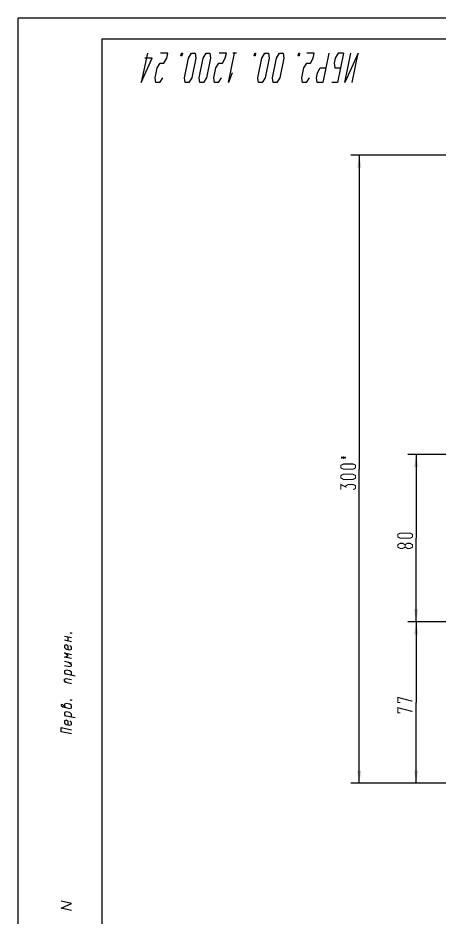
# Model space of a CAD drawing. Header units: millimetres. Extents: x 0 to 297, y 0 to 420.
# Drawn here: x 0 to 100.8, y 205 to 420 of the extents above; entities that cross this region are included whole.
import ezdxf

# ---------------------------------------------------------------- set-up
doc = ezdxf.new("R2010")
doc.units = ezdxf.units.MM
doc.header["$LTSCALE"] = 27.377778
doc.layers.get('0').update_dxf_attribs({"linetype": 'CONTINUOUS'})
doc.layers.add('ALL_DIMENSIONS', color=7, linetype='CONTINUOUS')
doc.styles.get("Standard").update_dxf_attribs({"font": 'txt', "width": 0.7})
doc.dimstyles.new('DIMSTYLE_3', dxfattribs={"dimtxt": 3.5, "dimasz": 3, "dimexe": 0.18, "dimexo": 0.0625, "dimgap": 0.09, "dimtad": 1, "dimlfac": 2, "dimdsep": 46, "dimtxsty": 'STANDARD', "dimblk": '_FILLED', "dimblk1": '_FILLED', "dimblk2": '_FILLED', "dimcen": 0.09, "dimadec": 0, "dimazin": 0, "dimtp": 0.5, "dimtm": 0.5, "dimtfac": 1, "dimtofl": 0, "dimtmove": 0, "dimatfit": 3, "dimldrblk": '_FILLED', "dimfxl": 1, "dimtolj": 1, "dimarcsym": 0})
doc.dimstyles.new('DIMSTYLE_5', dxfattribs={"dimtxt": 3.5, "dimasz": 3, "dimexe": 0.18, "dimexo": 0.0625, "dimgap": 0.09, "dimtad": 1, "dimdec": 5, "dimlfac": 2, "dimdsep": 46, "dimtxsty": 'STANDARD', "dimblk": '_FILLED', "dimblk1": '_FILLED', "dimblk2": '_FILLED', "dimcen": 0.09, "dimadec": 0, "dimazin": 0, "dimtp": 0.3, "dimtm": 0.3, "dimtfac": 1, "dimtdec": 5, "dimtofl": 0, "dimtmove": 0, "dimatfit": 3, "dimldrblk": '_FILLED', "dimfxl": 1, "dimtolj": 1, "dimarcsym": 0})

# ---------------------------------------------------------------- blocks, each defined once
blk = doc.blocks.new('_FILLED')
at = {"color": 0, "linetype": 'BYBLOCK'}
blk.add_solid([(0, 0), (-1, 0.167), (-1, -0.167)], dxfattribs=at)
blk = doc.blocks.new('*D2')
at = {"layer": 'ALL_DIMENSIONS', "color": 2, "linetype": 'CONTINUOUS'}
for p, q in [((103.14, 387.25), (79.49, 387.25)), ((81.49, 387.25), (81.49, 312.25)), ((81.49, 237.25), (81.49, 312.25)), ((102.76, 237.25), (79.49, 237.25))]:
    blk.add_line(p, q, dxfattribs=at)
at = {"layer": 'ALL_DIMENSIONS', "color": 2, "linetype": 'CONTINUOUS', "xscale": 3, "yscale": 3, "zscale": 3}
for p, rotation in [((81.49, 387.25), 90), ((81.49, 237.25), 270)]:
    blk.add_blockref('_FILLED', p, dxfattribs=dict(at, rotation=rotation))
blk = doc.blocks.new('*D7')
at = {"layer": 'ALL_DIMENSIONS', "color": 2, "linetype": 'CONTINUOUS'}
for p, q in [((147.7, 275.75), (93.07, 275.75)), ((95.07, 275.75), (95.07, 256.5)), ((95.07, 237.25), (95.07, 256.5)), ((102.76, 237.25), (93.07, 237.25))]:
    blk.add_line(p, q, dxfattribs=at)
at = {"layer": 'ALL_DIMENSIONS', "color": 2, "linetype": 'CONTINUOUS', "xscale": 3, "yscale": 3, "zscale": 3}
for p, rotation in [((95.07, 275.75), 90), ((95.07, 237.25), 270)]:
    blk.add_blockref('_FILLED', p, dxfattribs=dict(at, rotation=rotation))
blk = doc.blocks.new('*D8')
at = {"layer": 'ALL_DIMENSIONS', "color": 2, "linetype": 'CONTINUOUS'}
for p, q in [((147.46, 315.75), (93.07, 315.75)), ((95.07, 315.75), (95.07, 295.75)), ((95.07, 275.75), (95.07, 295.75)), ((148.18, 275.75), (93.07, 275.75))]:
    blk.add_line(p, q, dxfattribs=at)
at = {"layer": 'ALL_DIMENSIONS', "color": 2, "linetype": 'CONTINUOUS', "xscale": 3, "yscale": 3, "zscale": 3}
for p, rotation in [((95.07, 315.75), 90), ((95.07, 275.75), 270)]:
    blk.add_blockref('_FILLED', p, dxfattribs=dict(at, rotation=rotation))

msp = doc.modelspace()

# ---------------------------------------------------------------- linework, layer by layer
at = {"color": 7, "linetype": 'CONTINUOUS'}
for p, q in [((0, 0), (0, 420)), ((0, 420), (297, 420)), ((20, 415), (20, 5)), ((20, 415), (292, 415))]:
    msp.add_line(p, q, dxfattribs=at)
at = {"color": 2, "linetype": 'CONTINUOUS'}
for p, q in [((52.1562565, 411.5781858), (51.2812565, 411.5781858)), ((11.1112598, 272.3542622), (12.7779221, 272.0000087)), ((12.7779221, 270.999987), (11.1112598, 271.3542708)), ((11.9445909, 271.1771441), (11.9445909, 272.1771354)), ((11.1112598, 266.3542535), (12.7779221, 266)), ((13.6112609, 262.8228689), (11.1112598, 263.3542491)), ((12.7779221, 261.000013), (11.1112598, 261.3542665)), ((13.6112609, 252.8228646), (11.1112598, 253.35426))]:
    msp.add_line(p, q, dxfattribs=at)
for points in [[(30.9375065, 411.5781858), (29.4496115, 404.5781858), (32.0020139, 410.4115191), (30.2520139, 410.4115191)], [(34.510089, 405.7448524), (33.8246115, 404.5781858), (32.9496115, 404.5781858), (32.760089, 405.7448524), (33.256059, 408.0781858), (33.9415365, 409.2448524), (34.8165365, 409.2448524), (35.5020139, 410.4115191), (35.7500065, 411.5781858), (34.0000065, 411.5781858)], [(39.0312565, 411.5781858), (39.2500065, 411.5781858), (39.1260026, 410.9948524), (38.9072526, 410.9948524), (39.0312565, 411.5781858)], [(42.3125065, 411.5781858), (42.5020139, 410.4115191), (41.510089, 405.7448524), (40.8246115, 404.5781858), (39.9496115, 404.5781858), (39.760089, 405.7448524), (40.7520139, 410.4115191), (41.4375065, 411.5781858), (42.3125065, 411.5781858)], [(45.8125065, 411.5781858), (46.0020139, 410.4115191), (45.010089, 405.7448524), (44.3246115, 404.5781858), (43.4496115, 404.5781858), (43.260089, 405.7448524), (44.2520139, 410.4115191), (44.9375065, 411.5781858), (45.8125065, 411.5781858)], [(48.510089, 405.7448524), (47.8246115, 404.5781858), (46.9496115, 404.5781858), (46.760089, 405.7448524), (47.256059, 408.0781858), (47.9415365, 409.2448524), (48.8165365, 409.2448524), (49.5020139, 410.4115191), (49.7500065, 411.5781858), (48.0000065, 411.5781858)], [(51.1643164, 406.9115191), (50.2308615, 404.5781858), (51.7187565, 411.5781858)], [(56.5312565, 411.5781858), (56.7500065, 411.5781858), (56.6260026, 410.9948524), (56.4072526, 410.9948524), (56.5312565, 411.5781858)], [(59.8125065, 411.5781858), (60.0020139, 410.4115191), (59.010089, 405.7448524), (58.3246115, 404.5781858), (57.4496115, 404.5781858), (57.260089, 405.7448524), (58.2520139, 410.4115191), (58.9375065, 411.5781858), (59.8125065, 411.5781858)], [(63.3125065, 411.5781858), (63.5020139, 410.4115191), (62.510089, 405.7448524), (61.8246115, 404.5781858), (60.9496115, 404.5781858), (60.760089, 405.7448524), (61.7520139, 410.4115191), (62.4375065, 411.5781858), (63.3125065, 411.5781858)], [(67.0312565, 411.5781858), (67.2500065, 411.5781858), (67.1260026, 410.9948524), (66.9072526, 410.9948524), (67.0312565, 411.5781858)], [(69.510089, 405.7448524), (68.8246115, 404.5781858), (67.9496115, 404.5781858), (67.760089, 405.7448524), (68.256059, 408.0781858), (68.9415365, 409.2448524), (69.8165365, 409.2448524), (70.5020139, 410.4115191), (70.7500065, 411.5781858), (69.0000065, 411.5781858)], [(74.2500065, 411.5781858), (72.7621115, 404.5781858), (71.4496115, 404.5781858), (71.260089, 405.7448524), (71.5080664, 406.9115191), (72.193559, 408.0781858), (73.506059, 408.0781858)], [(77.7500065, 411.5781858), (76.2621115, 404.5781858), (74.9496115, 404.5781858)], [(77.7500065, 411.5781858), (76.4375065, 411.5781858), (75.7520139, 410.4115191), (75.5040365, 409.2448524), (75.693559, 408.0781858), (77.006059, 408.0781858)], [(79.7621115, 404.5781858), (81.2500065, 411.5781858), (78.0121115, 404.5781858), (79.5000065, 411.5781858)], [(12.7779221, 273.1249913), (12.7779221, 273), (12.5695931, 273.0442969), (12.5695931, 273.1692882), (12.7779221, 273.1249913)], [(11.9445909, 269.1771311), (11.9445909, 269.9271398), (11.5279253, 270.2656858), (11.1112598, 270.1042665), (11.1112598, 269.6042708), (11.5279253, 269.2656944), (12.3612565, 269.0885677), (12.7779221, 269.249987), (12.7779221, 269.750013), (12.3612565, 270.088559)], [(12.7779221, 266.9999913), (11.1112598, 267.3542752), (11.9445909, 267.6771441), (11.1112598, 268.3542665), (12.7779221, 268.000013)], [(11.1112598, 265.3542622), (12.3612565, 265.088572), (12.7779221, 265.2499913), (12.7779221, 265.5000043), (11.9445909, 266.1771267)], [(12.7779221, 262.9999957), (12.7779221, 263.7500043), (12.3612565, 264.0885503), (11.5279253, 264.2657075), (11.1112598, 264.1042578), (11.1112598, 263.6042622), (11.5279253, 263.2656858)], [(11.5279253, 261.2657031), (11.1112598, 261.6042491), (11.1112598, 262.1042752), (11.5279253, 262.2656944), (12.7779221, 262.0000043)], [(11.5279253, 255.2656944), (10.6945942, 255.9428168), (10.2779286, 256.0313802), (10.2779286, 255.7813976), (10.6945942, 255.4428212), (12.3612565, 255.0885677), (12.7779221, 255.249987), (12.7779221, 255.750013), (12.3612565, 256.088559), (11.5279253, 256.2656858), (11.1112598, 256.1042665), (11.1112598, 255.6042708)], [(12.7779221, 257.1250087), (12.7779221, 256.999987), (12.5695931, 257.0442839), (12.5695931, 257.1692752), (12.7779221, 257.1250087)], [(12.7779221, 253.0000065), (12.7779221, 253.75), (12.3612565, 254.0885612), (11.5279253, 254.2657031), (11.1112598, 254.1042535), (11.1112598, 253.6042578), (11.5279253, 253.2656966)], [(11.9445909, 251.1771354), (11.9445909, 251.9271289), (11.5279253, 252.2656901), (11.1112598, 252.1042556), (11.1112598, 251.60426), (11.5279253, 251.2656988), (12.3612565, 251.088572), (12.7779221, 251.2500065), (12.7779221, 251.7500022), (12.3612565, 252.0885634)], [(12.7779221, 248.9999957), (10.2779286, 249.5313911), (10.2779286, 250.5313976), (12.7779221, 250.0000022)], [(12.7779221, 206.8541623), (10.2779286, 207.3855577), (12.7779221, 208.5208398), (10.2779286, 209.0522201)]]:
    msp.add_lwpolyline(points, dxfattribs=at)
at = {"layer": 'ALL_DIMENSIONS', "color": 2, "linetype": 'CONTINUOUS', "const_width": 0.25}
for points in [[(77.1169987, 315.1558898), (78.2836654, 314.8496398)], [(77.1169987, 314.8496398), (78.2836654, 315.1558898)], [(77.700332, 314.6965148), (77.700332, 315.3090148)], [(80.6169987, 312.5527648), (80.0336654, 312.2465148), (77.700332, 312.2465148), (77.1169987, 312.5527648), (77.1169987, 313.1652648), (77.700332, 313.4715148), (80.0336654, 313.4715148), (80.6169987, 313.1652648), (80.6169987, 312.5527648)], [(80.6169987, 310.1027648), (80.0336654, 309.7965148), (77.700332, 309.7965148), (77.1169987, 310.1027648), (77.1169987, 310.7152648), (77.700332, 311.0215148), (80.0336654, 311.0215148), (80.6169987, 310.7152648), (80.6169987, 310.1027648)], [(77.1169987, 307.3465148), (77.1169987, 308.5715148), (78.2836654, 307.9590148), (78.2836654, 308.2652648), (78.8669987, 308.5715148), (80.0336654, 308.5715148), (80.6169987, 308.2652648), (80.6169987, 307.6527648), (80.0336654, 307.3465148)], [(94.1968012, 296.0527561), (93.6134679, 295.7465061), (91.2801345, 295.7465061), (90.6968012, 296.0527561), (90.6968012, 296.6652561), (91.2801345, 296.9715061), (93.6134679, 296.9715061), (94.1968012, 296.6652561), (94.1968012, 296.0527561)], [(92.4468012, 294.2152561), (91.8634679, 294.5215061), (91.2801345, 294.5215061), (90.6968012, 294.2152561), (90.6968012, 293.6027561), (91.2801345, 293.2965061), (91.8634679, 293.2965061), (92.4468012, 293.6027561)], [(94.1968012, 293.6027561), (94.1968012, 294.2152561), (93.6134679, 294.5215061), (93.0301345, 294.5215061), (92.4468012, 294.2152561), (92.4468012, 293.6027561), (93.0301345, 293.2965061), (93.6134679, 293.2965061), (94.1968012, 293.6027561)], [(94.1968012, 256.8027474), (90.6968012, 257.7214974), (90.6968012, 256.4964974), (91.2801345, 256.4964974)], [(94.1968012, 254.3527474), (90.6968012, 255.2714974), (90.6968012, 254.0464974), (91.2801345, 254.0464974)]]:
    msp.add_lwpolyline(points, dxfattribs=at)

# ---------------------------------------------------------------- dimensions: what is measured, and where the dimension line sits
at = {"layer": 'ALL_DIMENSIONS', "color": 2, "linetype": 'CONTINUOUS'}
dim = msp.add_linear_dim(base=(81.4919969, 237.2465035), p1=(103.1400056, 387.2465035), p2=(102.7640615, 237.2465035), angle=270, text='<>*', dimstyle='DIMSTYLE_3', dxfattribs=at)
dim.commit()
dim.dimension.update_dxf_attribs({"geometry": '*D2', "text_midpoint": (80.6169969, 307.3465035), "dimtype": 160})
for base, p1, p2, picture, middle in [((95.0717949, 315.7465035), (148.1781035, 275.7465035), (147.4562909, 315.7465035), '*D8', (94.1967949, 293.2965035)), ((95.0717949, 275.7465035), (102.7640615, 237.2465035), (147.6968951, 275.7465035), '*D7', (94.1967949, 254.0465035))]:
    dim = msp.add_linear_dim(base=base, p1=p1, p2=p2, angle=90, dimstyle='DIMSTYLE_5', dxfattribs=at)
    dim.commit()
    dim.dimension.update_dxf_attribs({"geometry": picture, "text_midpoint": middle, "dimtype": 160})

doc.saveas('drawing.dxf')
